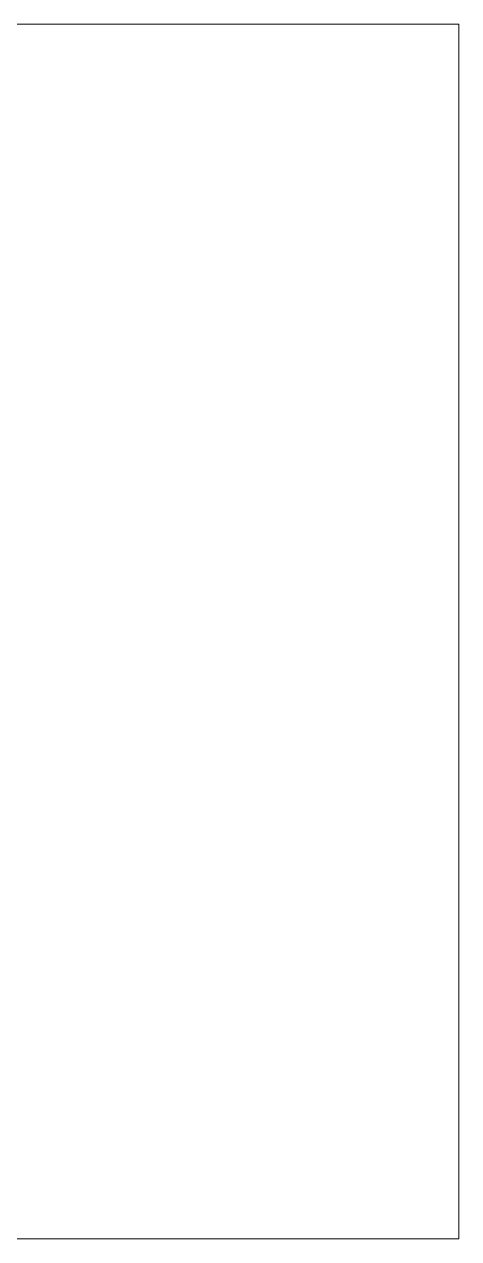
# Model space of a CAD drawing. Header units: inches. Extents: x 66615 to 414904, y -29123 to 90068.
# Drawn here: x 247764 to 254043, y -29123 to -11572 of the extents above; entities that cross this region are included whole.
import ezdxf

# ---------------------------------------------------------------- set-up
doc = ezdxf.new("R2010")
doc.units = ezdxf.units.IN
doc.header["$LTSCALE"] = 7
doc.header["$MEASUREMENT"] = 0
doc.layers.add('Long Section Labels', color=7, linetype='Continuous', lineweight=9)

msp = doc.modelspace()

# ---------------------------------------------------------------- linework, layer by layer
at = {"layer": 'Long Section Labels'}
msp.add_lwpolyline([(91231.23992717976, -11571.79147722182), (254043.2880862682, -11571.79147722182), (254043.2880862682, -29123.34063999151), (91231.23992717976, -29123.34063999151)], close=True, dxfattribs=at)

doc.saveas('drawing.dxf')
